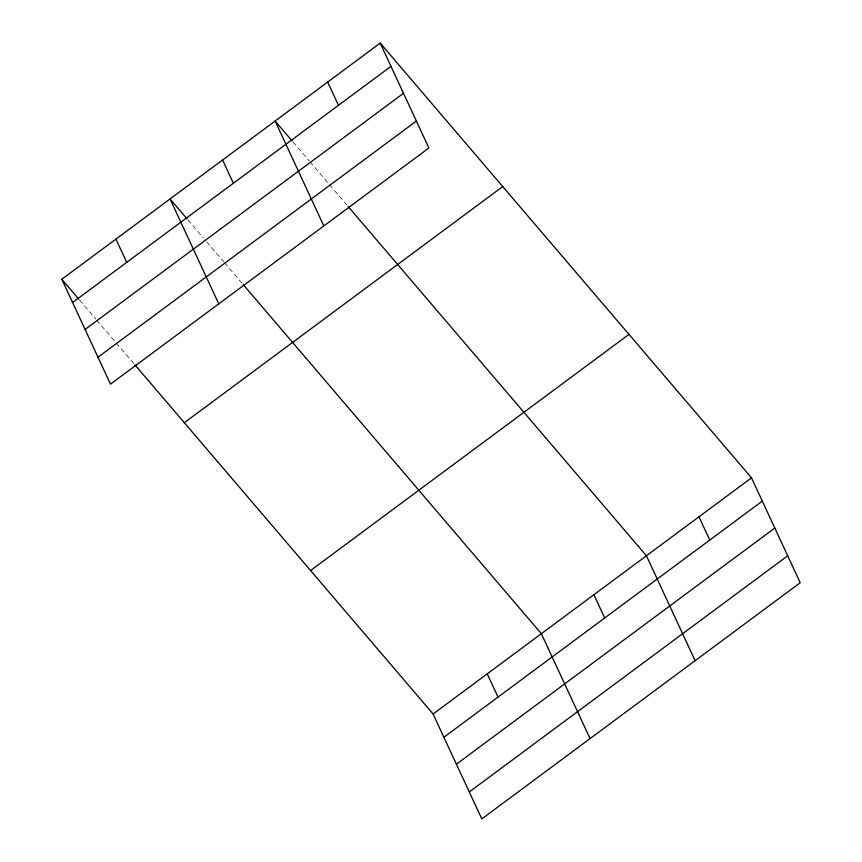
<?xml version="1.0" encoding="UTF-8"?>
<svg xmlns="http://www.w3.org/2000/svg" width="862" height="862" viewBox="0 0 862 862"><rect width="100%" height="100%" fill="white"/><g stroke="black" fill="none" stroke-linecap="round" stroke-linejoin="round"><path stroke-width="0.65" stroke-dasharray="4.31 3.23" d="M292.994 141.95L309.167 160.882M310.018 161.873L328.734 183.8M329.586 184.791L347.451 205.716M187.927 219.885L203.238 237.815M206.643 241.802L223.667 261.725M224.508 262.727L242.384 283.641M79.67 300.17L95.833 319.102M96.684 320.104L115.411 342.02M116.262 343.011L134.127 363.936"/><path stroke-width="1.29" d="M380.196 43.1L428.899 148.005L110.498 384.161L61.795 279.256L380.196 43.1L751.502 477.839L800.205 582.744L481.804 818.9L433.101 713.995L134.978 364.928M72.591 302.497L390.992 66.352M85.101 329.446L403.502 93.301M97.988 357.213L416.389 121.057M184.328 422.714L502.729 186.569M310.579 570.525L628.969 334.381M433.101 713.995L751.502 477.839M443.898 737.247L762.299 501.091M456.407 764.195L774.809 528.04M469.294 791.952L787.696 555.796M292.143 140.959L275.129 121.036L323.821 225.941M348.302 206.708L646.435 555.774L695.128 660.68M187.076 218.883L170.051 198.96L218.754 303.866M243.235 284.643L541.358 633.699L590.061 738.605M61.795 279.256L78.819 299.179M698.974 516.801L709.76 540.054M593.896 594.737L604.693 617.989M327.657 82.062L338.454 105.315M487.235 673.847L498.031 697.099M222.59 159.998L233.386 183.25M115.928 239.108L126.714 262.36"/></g></svg>
